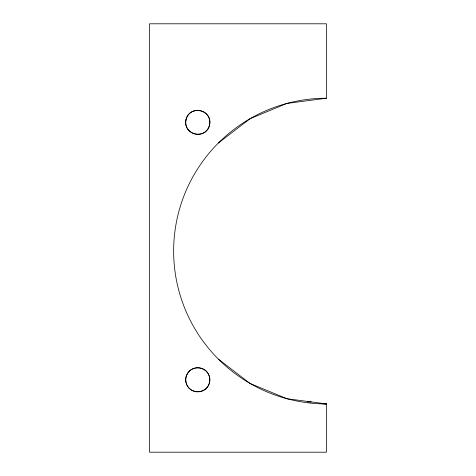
<?xml version="1.0" encoding="UTF-8"?>
<svg xmlns="http://www.w3.org/2000/svg" width="476" height="476" viewBox="0 0 476 476"><rect width="100%" height="100%" fill="white"/><g stroke="black" fill="none" stroke-linecap="round" stroke-linejoin="round"><path stroke-width="0.71" d="M218.413 142.99L250.067 118.697L286.933 103.423L326.494 98.217L326.494 23.8L149.506 23.8L149.506 452.2L326.494 452.2L326.494 403.761L322.799 403.761M307.538 401.917L311.221 401.917M322.627 403.797L326.494 403.928A152.855 152.855 0 0 1 173.639 251.072A152.855 152.855 0 0 1 326.494 98.217M326.494 403.928L286.933 398.721L250.067 383.448L218.413 359.16M185.949 119.952C182.677 135.273 206.643 140.14 209.601 124.754C212.873 109.426 188.907 104.565 185.949 119.952M188.258 372.375L186.663 375.094A23.627 16.708 0 0 0 186.592 384.328C190.085 394.039 205.245 394.152 208.887 384.495A23.627 16.708 0 0 0 208.958 375.261C205.858 366.895 193.53 365.175 188.258 372.375M189.781 131.394A12.067 12.067 0 0 0 209.601 124.754A12.067 12.067 0 0 0 193.94 110.908A12.067 12.067 0 0 0 189.781 131.394M190.358 389.314A12.067 12.067 0 0 0 209.726 381.46A12.067 12.067 0 0 0 193.244 368.608A12.067 12.067 0 0 0 190.358 389.314"/></g></svg>
